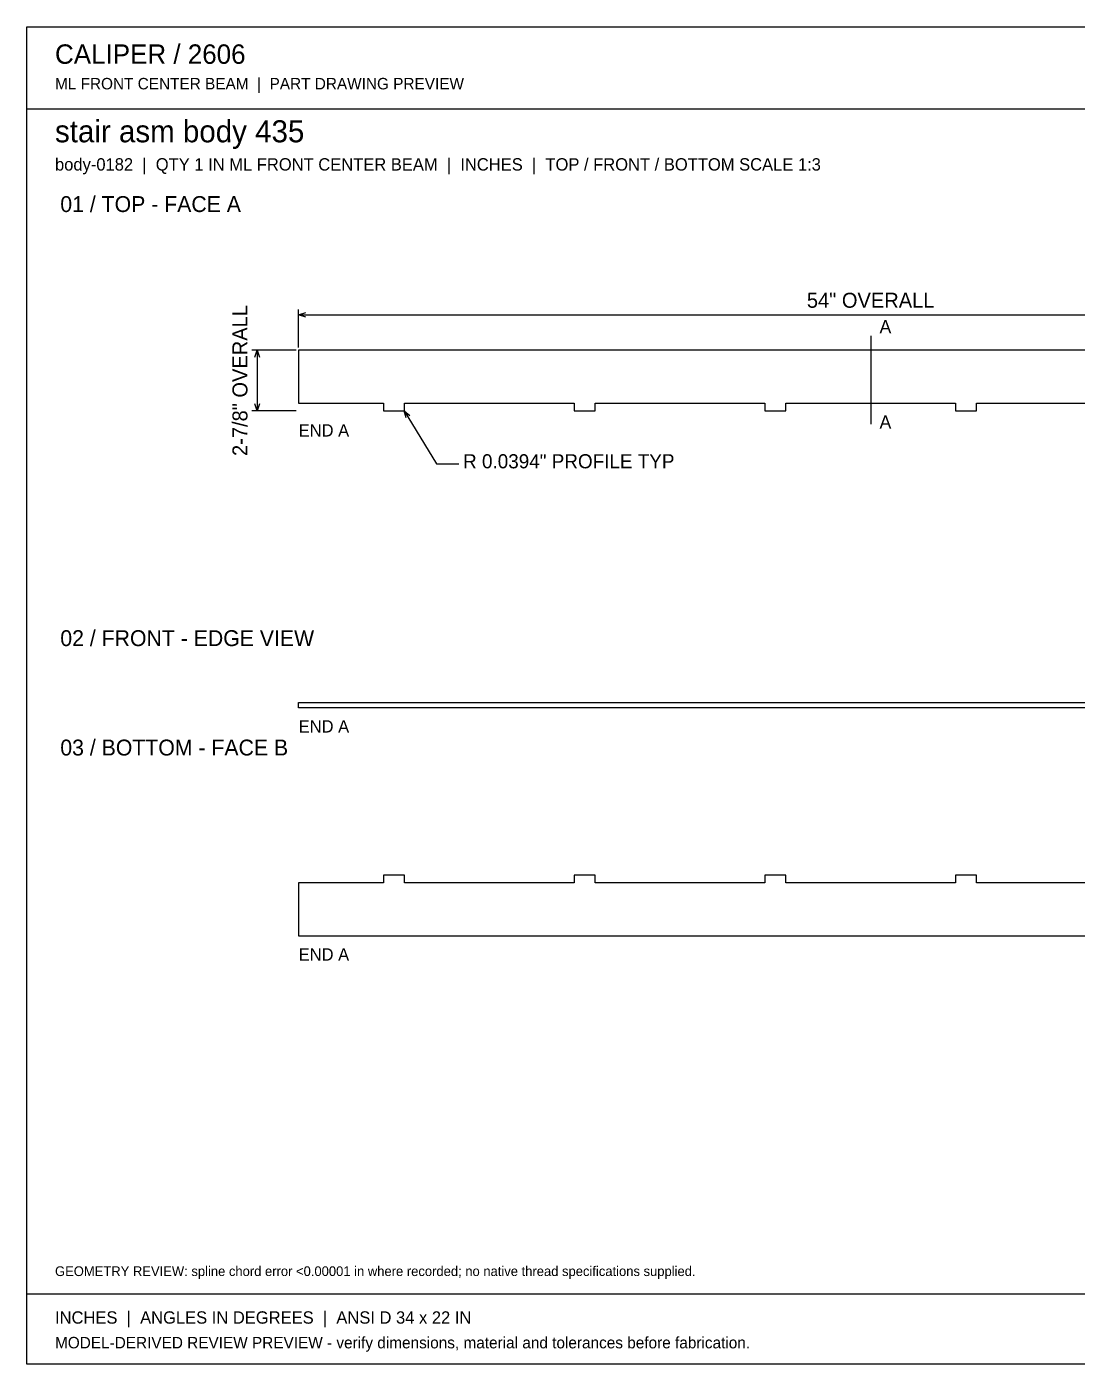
# Model space of a CAD drawing. Header units: inches. Extents: x 1.4 to 100.6, y 1.4 to 64.6.
# Drawn here: x 1.4 to 51, y 1.4 to 64.6 of the extents above; entities that cross this region are included whole.
import ezdxf
from ezdxf.enums import TextEntityAlignment as Align

# ---------------------------------------------------------------- set-up
doc = ezdxf.new("R2010")
doc.units = ezdxf.units.IN
doc.header["$MEASUREMENT"] = 0

msp = doc.modelspace()

# ---------------------------------------------------------------- linework, layer by layer
at = {"layer": 'ANNOTATION'}
for p, q in [((14.25, 49.438), (14.25, 51.229)), ((14.25, 50.979), (14.583, 51.083)), ((14.25, 50.979), (68.25, 50.979)), ((14.583, 50.875), (14.25, 50.979)), ((41.25, 49.979), (41.25, 45.812)), ((14.125, 49.312), (12.042, 49.312)), ((12.188, 48.979), (12.292, 49.312)), ((12.292, 49.312), (12.292, 46.438)), ((12.292, 49.312), (12.396, 48.979)), ((12.292, 46.438), (12.188, 46.771)), ((12.396, 46.771), (12.292, 46.438)), ((14.125, 46.438), (12.042, 46.438)), ((19.238, 46.449), (20.762, 43.938)), ((19.322, 46.11), (19.238, 46.449)), ((19.238, 46.449), (19.5, 46.218)), ((20.762, 43.938), (21.803, 43.938))]:
    msp.add_line(p, q, dxfattribs=at)
at = {"layer": 'OUTLINE'}
for p, q in [((1.417, 64.583), (100.583, 64.583)), ((1.417, 1.417), (1.417, 64.583)), ((1.417, 60.708), (100.583, 60.708)), ((14.25, 49.312), (14.25, 46.812)), ((68.25, 49.312), (14.25, 49.312)), ((14.25, 46.812), (18.25, 46.812)), ((18.25, 46.812), (18.25, 46.477)), ((19.25, 46.477), (19.25, 46.812)), ((19.25, 46.812), (27.25, 46.812)), ((27.25, 46.812), (27.25, 46.477)), ((28.25, 46.477), (28.25, 46.812)), ((28.25, 46.812), (36.25, 46.812)), ((36.25, 46.812), (36.25, 46.477)), ((37.25, 46.477), (37.25, 46.812)), ((37.25, 46.812), (45.25, 46.812)), ((45.25, 46.812), (45.25, 46.477)), ((46.25, 46.477), (46.25, 46.812)), ((46.25, 46.812), (54.25, 46.812)), ((18.25, 46.477), (18.25, 46.476)), ((18.25, 46.476), (18.25, 46.475)), ((18.25, 46.475), (18.25, 46.474)), ((18.25, 46.474), (18.25, 46.473)), ((18.25, 46.473), (18.25, 46.472)), ((18.25, 46.472), (18.25, 46.471)), ((18.25, 46.471), (18.251, 46.47)), ((18.251, 46.47), (18.251, 46.469)), ((18.251, 46.469), (18.251, 46.468)), ((18.251, 46.468), (18.251, 46.467)), ((18.251, 46.467), (18.251, 46.466)), ((18.251, 46.466), (18.252, 46.465)), ((18.252, 46.465), (18.252, 46.465)), ((18.252, 46.465), (18.252, 46.464)), ((18.252, 46.464), (18.253, 46.463)), ((18.253, 46.463), (18.253, 46.462)), ((18.253, 46.462), (18.253, 46.461)), ((18.253, 46.461), (18.254, 46.46)), ((18.254, 46.46), (18.254, 46.459)), ((18.254, 46.459), (18.255, 46.458)), ((18.255, 46.458), (18.255, 46.457)), ((18.255, 46.457), (18.256, 46.457)), ((18.256, 46.457), (18.256, 46.456)), ((18.256, 46.456), (18.257, 46.455)), ((18.257, 46.455), (18.257, 46.454)), ((18.257, 46.454), (18.258, 46.453)), ((18.258, 46.453), (18.258, 46.453)), ((18.258, 46.453), (18.259, 46.452)), ((18.259, 46.452), (18.26, 46.451)), ((18.26, 46.451), (18.26, 46.45)), ((18.26, 46.45), (18.261, 46.45)), ((18.261, 46.45), (18.262, 46.449)), ((18.262, 46.449), (18.262, 46.448)), ((18.262, 46.448), (18.263, 46.448)), ((18.263, 46.448), (18.264, 46.447)), ((18.264, 46.447), (18.264, 46.446)), ((18.264, 46.446), (18.265, 46.446)), ((18.265, 46.446), (18.266, 46.445)), ((18.266, 46.445), (18.267, 46.445)), ((18.267, 46.445), (18.267, 46.444)), ((18.267, 46.444), (18.268, 46.444)), ((18.268, 46.444), (18.269, 46.443)), ((18.269, 46.443), (18.27, 46.443)), ((18.27, 46.443), (18.271, 46.442)), ((18.271, 46.442), (18.272, 46.442)), ((18.272, 46.442), (18.273, 46.441)), ((18.273, 46.441), (18.273, 46.441)), ((18.273, 46.441), (18.274, 46.44)), ((18.274, 46.44), (18.275, 46.44)), ((18.275, 46.44), (18.276, 46.44)), ((18.276, 46.44), (18.277, 46.439)), ((18.277, 46.439), (18.278, 46.439)), ((18.278, 46.439), (18.279, 46.439)), ((18.279, 46.439), (18.28, 46.439)), ((18.28, 46.439), (18.281, 46.438)), ((18.281, 46.438), (18.282, 46.438)), ((18.282, 46.438), (18.283, 46.438)), ((18.283, 46.438), (18.284, 46.438)), ((18.284, 46.438), (18.285, 46.438)), ((18.285, 46.438), (18.286, 46.438)), ((18.286, 46.438), (18.286, 46.438)), ((18.286, 46.438), (18.287, 46.438)), ((18.287, 46.438), (18.288, 46.438)), ((18.288, 46.438), (18.289, 46.438)), ((18.289, 46.438), (19.211, 46.438)), ((19.211, 46.438), (19.212, 46.438)), ((19.212, 46.438), (19.213, 46.438)), ((19.213, 46.438), (19.214, 46.438)), ((19.214, 46.438), (19.214, 46.438)), ((19.214, 46.438), (19.215, 46.438)), ((19.215, 46.438), (19.216, 46.438)), ((19.216, 46.438), (19.217, 46.438)), ((19.217, 46.438), (19.218, 46.438)), ((19.218, 46.438), (19.219, 46.438)), ((19.219, 46.438), (19.22, 46.439)), ((19.22, 46.439), (19.221, 46.439)), ((19.221, 46.439), (19.222, 46.439)), ((19.222, 46.439), (19.223, 46.439)), ((19.223, 46.439), (19.224, 46.44)), ((19.224, 46.44), (19.225, 46.44)), ((19.225, 46.44), (19.226, 46.44)), ((19.226, 46.44), (19.227, 46.441)), ((19.227, 46.441), (19.228, 46.442)), ((19.227, 46.441), (19.227, 46.441)), ((19.228, 46.442), (19.229, 46.442)), ((19.229, 46.442), (19.23, 46.443)), ((19.23, 46.443), (19.231, 46.443)), ((19.231, 46.443), (19.232, 46.444)), ((19.232, 46.444), (19.233, 46.444)), ((19.233, 46.444), (19.233, 46.445)), ((19.233, 46.445), (19.234, 46.445)), ((19.234, 46.445), (19.235, 46.446)), ((19.235, 46.446), (19.236, 46.446)), ((19.236, 46.447), (19.237, 46.448)), ((19.236, 46.446), (19.236, 46.447)), ((19.237, 46.448), (19.238, 46.448)), ((19.238, 46.449), (19.239, 46.45)), ((19.238, 46.448), (19.238, 46.449)), ((19.239, 46.45), (19.24, 46.45)), ((19.24, 46.451), (19.241, 46.452)), ((19.24, 46.45), (19.24, 46.451)), ((19.241, 46.452), (19.242, 46.453)), ((19.242, 46.453), (19.243, 46.454)), ((19.242, 46.453), (19.242, 46.453)), ((19.243, 46.455), (19.244, 46.456)), ((19.243, 46.454), (19.243, 46.455)), ((19.244, 46.456), (19.244, 46.457)), ((19.244, 46.457), (19.245, 46.457)), ((19.245, 46.458), (19.246, 46.459)), ((19.245, 46.457), (19.245, 46.458)), ((19.246, 46.46), (19.247, 46.461)), ((19.246, 46.459), (19.246, 46.46)), ((19.247, 46.463), (19.248, 46.464)), ((19.247, 46.462), (19.247, 46.463)), ((19.247, 46.461), (19.247, 46.462)), ((19.248, 46.465), (19.249, 46.466)), ((19.248, 46.464), (19.248, 46.465)), ((19.248, 46.465), (19.248, 46.465)), ((19.249, 46.47), (19.25, 46.471)), ((19.249, 46.469), (19.249, 46.47)), ((19.249, 46.468), (19.249, 46.469)), ((19.249, 46.467), (19.249, 46.468)), ((19.249, 46.466), (19.249, 46.467)), ((19.25, 46.476), (19.25, 46.477)), ((19.25, 46.475), (19.25, 46.476)), ((19.25, 46.474), (19.25, 46.475)), ((19.25, 46.473), (19.25, 46.474)), ((19.25, 46.472), (19.25, 46.473)), ((19.25, 46.471), (19.25, 46.472)), ((27.25, 46.477), (27.25, 46.476)), ((27.25, 46.476), (27.25, 46.475)), ((27.25, 46.475), (27.25, 46.474)), ((27.25, 46.474), (27.25, 46.473)), ((27.25, 46.473), (27.25, 46.472)), ((27.25, 46.472), (27.25, 46.471)), ((27.25, 46.471), (27.251, 46.47)), ((27.251, 46.47), (27.251, 46.469)), ((27.251, 46.469), (27.251, 46.468)), ((27.251, 46.468), (27.251, 46.467)), ((27.251, 46.467), (27.251, 46.466)), ((27.251, 46.466), (27.252, 46.465)), ((27.252, 46.465), (27.252, 46.465)), ((27.252, 46.465), (27.252, 46.464)), ((27.252, 46.464), (27.253, 46.463)), ((27.253, 46.463), (27.253, 46.462)), ((27.253, 46.462), (27.253, 46.461)), ((27.253, 46.461), (27.254, 46.46)), ((27.254, 46.46), (27.254, 46.459)), ((27.254, 46.459), (27.255, 46.458)), ((27.255, 46.458), (27.255, 46.457)), ((27.255, 46.457), (27.256, 46.457)), ((27.256, 46.457), (27.256, 46.456)), ((27.256, 46.456), (27.257, 46.455)), ((27.257, 46.455), (27.257, 46.454)), ((27.257, 46.454), (27.258, 46.453)), ((27.258, 46.453), (27.258, 46.453)), ((27.258, 46.453), (27.259, 46.452)), ((27.259, 46.452), (27.26, 46.451)), ((27.26, 46.451), (27.26, 46.45)), ((27.26, 46.45), (27.261, 46.45)), ((27.261, 46.45), (27.262, 46.449)), ((27.262, 46.449), (27.262, 46.448)), ((27.262, 46.448), (27.263, 46.448)), ((27.263, 46.448), (27.264, 46.447)), ((27.264, 46.447), (27.264, 46.446)), ((27.264, 46.446), (27.265, 46.446)), ((27.265, 46.446), (27.266, 46.445)), ((27.266, 46.445), (27.267, 46.445)), ((27.267, 46.445), (27.267, 46.444)), ((27.267, 46.444), (27.268, 46.444)), ((27.268, 46.444), (27.269, 46.443)), ((27.269, 46.443), (27.27, 46.443)), ((27.27, 46.443), (27.271, 46.442)), ((27.271, 46.442), (27.272, 46.442)), ((27.272, 46.442), (27.273, 46.441)), ((27.273, 46.441), (27.273, 46.441)), ((27.273, 46.441), (27.274, 46.44)), ((27.274, 46.44), (27.275, 46.44)), ((27.275, 46.44), (27.276, 46.44)), ((27.276, 46.44), (27.277, 46.439)), ((27.277, 46.439), (27.278, 46.439)), ((27.278, 46.439), (27.279, 46.439)), ((27.279, 46.439), (27.28, 46.439)), ((27.28, 46.439), (27.281, 46.438)), ((27.281, 46.438), (27.282, 46.438)), ((27.282, 46.438), (27.283, 46.438)), ((27.283, 46.438), (27.284, 46.438)), ((27.284, 46.438), (27.285, 46.438)), ((27.285, 46.438), (27.286, 46.438)), ((27.286, 46.438), (27.286, 46.438)), ((27.286, 46.438), (27.287, 46.438)), ((27.287, 46.438), (27.288, 46.438)), ((27.288, 46.438), (27.289, 46.438)), ((27.289, 46.438), (28.211, 46.438)), ((28.211, 46.438), (28.212, 46.438)), ((28.212, 46.438), (28.213, 46.438)), ((28.213, 46.438), (28.214, 46.438)), ((28.214, 46.438), (28.214, 46.438)), ((28.214, 46.438), (28.215, 46.438)), ((28.215, 46.438), (28.216, 46.438)), ((28.216, 46.438), (28.217, 46.438)), ((28.217, 46.438), (28.218, 46.438)), ((28.218, 46.438), (28.219, 46.438)), ((28.219, 46.438), (28.22, 46.439)), ((28.22, 46.439), (28.221, 46.439)), ((28.221, 46.439), (28.222, 46.439)), ((28.222, 46.439), (28.223, 46.439)), ((28.223, 46.439), (28.224, 46.44)), ((28.224, 46.44), (28.225, 46.44)), ((28.225, 46.44), (28.226, 46.44)), ((28.226, 46.44), (28.227, 46.441)), ((28.227, 46.441), (28.228, 46.442)), ((28.227, 46.441), (28.227, 46.441)), ((28.228, 46.442), (28.229, 46.442)), ((28.229, 46.442), (28.23, 46.443)), ((28.23, 46.443), (28.231, 46.443)), ((28.231, 46.443), (28.232, 46.444)), ((28.232, 46.444), (28.233, 46.444)), ((28.233, 46.444), (28.233, 46.445)), ((28.233, 46.445), (28.234, 46.445)), ((28.234, 46.445), (28.235, 46.446)), ((28.235, 46.446), (28.236, 46.446)), ((28.236, 46.447), (28.237, 46.448)), ((28.236, 46.446), (28.236, 46.447)), ((28.237, 46.448), (28.238, 46.448)), ((28.238, 46.449), (28.239, 46.45)), ((28.238, 46.448), (28.238, 46.449)), ((28.239, 46.45), (28.24, 46.45)), ((28.24, 46.451), (28.241, 46.452)), ((28.24, 46.45), (28.24, 46.451)), ((28.241, 46.452), (28.242, 46.453)), ((28.242, 46.453), (28.243, 46.454)), ((28.242, 46.453), (28.242, 46.453)), ((28.243, 46.455), (28.244, 46.456)), ((28.243, 46.454), (28.243, 46.455)), ((28.244, 46.456), (28.244, 46.457)), ((28.244, 46.457), (28.245, 46.457)), ((28.245, 46.458), (28.246, 46.459)), ((28.245, 46.457), (28.245, 46.458)), ((28.246, 46.46), (28.247, 46.461)), ((28.246, 46.459), (28.246, 46.46)), ((28.247, 46.463), (28.248, 46.464)), ((28.247, 46.462), (28.247, 46.463)), ((28.247, 46.461), (28.247, 46.462)), ((28.248, 46.465), (28.249, 46.466)), ((28.248, 46.464), (28.248, 46.465)), ((28.248, 46.465), (28.248, 46.465)), ((28.249, 46.47), (28.25, 46.471)), ((28.249, 46.469), (28.249, 46.47)), ((28.249, 46.468), (28.249, 46.469)), ((28.249, 46.467), (28.249, 46.468)), ((28.249, 46.466), (28.249, 46.467)), ((28.25, 46.476), (28.25, 46.477)), ((28.25, 46.475), (28.25, 46.476)), ((28.25, 46.474), (28.25, 46.475)), ((28.25, 46.473), (28.25, 46.474)), ((28.25, 46.472), (28.25, 46.473)), ((28.25, 46.471), (28.25, 46.472)), ((36.25, 46.477), (36.25, 46.476)), ((36.25, 46.476), (36.25, 46.475)), ((36.25, 46.475), (36.25, 46.474)), ((36.25, 46.474), (36.25, 46.473)), ((36.25, 46.473), (36.25, 46.472)), ((36.25, 46.472), (36.25, 46.471)), ((36.25, 46.471), (36.251, 46.47)), ((36.251, 46.47), (36.251, 46.469)), ((36.251, 46.469), (36.251, 46.468)), ((36.251, 46.468), (36.251, 46.467)), ((36.251, 46.467), (36.251, 46.466)), ((36.251, 46.466), (36.252, 46.465)), ((36.252, 46.465), (36.252, 46.465)), ((36.252, 46.465), (36.252, 46.464)), ((36.252, 46.464), (36.253, 46.463)), ((36.253, 46.463), (36.253, 46.462)), ((36.253, 46.462), (36.253, 46.461)), ((36.253, 46.461), (36.254, 46.46)), ((36.254, 46.46), (36.254, 46.459)), ((36.254, 46.459), (36.255, 46.458)), ((36.255, 46.458), (36.255, 46.457)), ((36.255, 46.457), (36.256, 46.457)), ((36.256, 46.457), (36.256, 46.456)), ((36.256, 46.456), (36.257, 46.455)), ((36.257, 46.455), (36.257, 46.454)), ((36.257, 46.454), (36.258, 46.453)), ((36.258, 46.453), (36.258, 46.453)), ((36.258, 46.453), (36.259, 46.452)), ((36.259, 46.452), (36.26, 46.451)), ((36.26, 46.451), (36.26, 46.45)), ((36.26, 46.45), (36.261, 46.45)), ((36.261, 46.45), (36.262, 46.449)), ((36.262, 46.449), (36.262, 46.448)), ((36.262, 46.448), (36.263, 46.448)), ((36.263, 46.448), (36.264, 46.447)), ((36.264, 46.447), (36.264, 46.446)), ((36.264, 46.446), (36.265, 46.446)), ((36.265, 46.446), (36.266, 46.445)), ((36.266, 46.445), (36.267, 46.445)), ((36.267, 46.445), (36.267, 46.444)), ((36.267, 46.444), (36.268, 46.444)), ((36.268, 46.444), (36.269, 46.443)), ((36.269, 46.443), (36.27, 46.443)), ((36.27, 46.443), (36.271, 46.442)), ((36.271, 46.442), (36.272, 46.442)), ((36.272, 46.442), (36.273, 46.441)), ((36.273, 46.441), (36.273, 46.441)), ((36.273, 46.441), (36.274, 46.44)), ((36.274, 46.44), (36.275, 46.44)), ((36.275, 46.44), (36.276, 46.44)), ((36.276, 46.44), (36.277, 46.439)), ((36.277, 46.439), (36.278, 46.439)), ((36.278, 46.439), (36.279, 46.439)), ((36.279, 46.439), (36.28, 46.439)), ((36.28, 46.439), (36.281, 46.438)), ((36.281, 46.438), (36.282, 46.438)), ((36.282, 46.438), (36.283, 46.438)), ((36.283, 46.438), (36.284, 46.438)), ((36.284, 46.438), (36.285, 46.438)), ((36.285, 46.438), (36.286, 46.438)), ((36.286, 46.438), (36.286, 46.438)), ((36.286, 46.438), (36.287, 46.438)), ((36.287, 46.438), (36.288, 46.438)), ((36.288, 46.438), (36.289, 46.438)), ((36.289, 46.438), (37.211, 46.438)), ((37.211, 46.438), (37.212, 46.438)), ((37.212, 46.438), (37.213, 46.438)), ((37.213, 46.438), (37.214, 46.438)), ((37.214, 46.438), (37.214, 46.438)), ((37.214, 46.438), (37.215, 46.438)), ((37.215, 46.438), (37.216, 46.438)), ((37.216, 46.438), (37.217, 46.438)), ((37.217, 46.438), (37.218, 46.438)), ((37.218, 46.438), (37.219, 46.438)), ((37.219, 46.438), (37.22, 46.439)), ((37.22, 46.439), (37.221, 46.439)), ((37.221, 46.439), (37.222, 46.439)), ((37.222, 46.439), (37.223, 46.439)), ((37.223, 46.439), (37.224, 46.44)), ((37.224, 46.44), (37.225, 46.44)), ((37.225, 46.44), (37.226, 46.44)), ((37.226, 46.44), (37.227, 46.441)), ((37.227, 46.441), (37.228, 46.442)), ((37.227, 46.441), (37.227, 46.441)), ((37.228, 46.442), (37.229, 46.442)), ((37.229, 46.442), (37.23, 46.443)), ((37.23, 46.443), (37.231, 46.443)), ((37.231, 46.443), (37.232, 46.444)), ((37.232, 46.444), (37.233, 46.444)), ((37.233, 46.444), (37.233, 46.445)), ((37.233, 46.445), (37.234, 46.445)), ((37.234, 46.445), (37.235, 46.446)), ((37.235, 46.446), (37.236, 46.446)), ((37.236, 46.447), (37.237, 46.448)), ((37.236, 46.446), (37.236, 46.447)), ((37.237, 46.448), (37.238, 46.448)), ((37.238, 46.449), (37.239, 46.45)), ((37.238, 46.448), (37.238, 46.449)), ((37.239, 46.45), (37.24, 46.45)), ((37.24, 46.451), (37.241, 46.452)), ((37.24, 46.45), (37.24, 46.451)), ((37.241, 46.452), (37.242, 46.453)), ((37.242, 46.453), (37.243, 46.454)), ((37.242, 46.453), (37.242, 46.453)), ((37.243, 46.455), (37.244, 46.456)), ((37.243, 46.454), (37.243, 46.455)), ((37.244, 46.456), (37.244, 46.457)), ((37.244, 46.457), (37.245, 46.457)), ((37.245, 46.458), (37.246, 46.459)), ((37.245, 46.457), (37.245, 46.458)), ((37.246, 46.46), (37.247, 46.461)), ((37.246, 46.459), (37.246, 46.46)), ((37.247, 46.463), (37.248, 46.464)), ((37.247, 46.462), (37.247, 46.463)), ((37.247, 46.461), (37.247, 46.462)), ((37.248, 46.465), (37.249, 46.466)), ((37.248, 46.464), (37.248, 46.465)), ((37.248, 46.465), (37.248, 46.465)), ((37.249, 46.47), (37.25, 46.471)), ((37.249, 46.469), (37.249, 46.47)), ((37.249, 46.468), (37.249, 46.469)), ((37.249, 46.467), (37.249, 46.468)), ((37.249, 46.466), (37.249, 46.467)), ((37.25, 46.476), (37.25, 46.477)), ((37.25, 46.475), (37.25, 46.476)), ((37.25, 46.474), (37.25, 46.475)), ((37.25, 46.473), (37.25, 46.474)), ((37.25, 46.472), (37.25, 46.473)), ((37.25, 46.471), (37.25, 46.472)), ((45.25, 46.477), (45.25, 46.476)), ((45.25, 46.476), (45.25, 46.475)), ((45.25, 46.475), (45.25, 46.474)), ((45.25, 46.474), (45.25, 46.473)), ((45.25, 46.473), (45.25, 46.472)), ((45.25, 46.472), (45.25, 46.471)), ((45.25, 46.471), (45.251, 46.47)), ((45.251, 46.47), (45.251, 46.469)), ((45.251, 46.469), (45.251, 46.468)), ((45.251, 46.468), (45.251, 46.467)), ((45.251, 46.467), (45.251, 46.466)), ((45.251, 46.466), (45.252, 46.465)), ((45.252, 46.465), (45.252, 46.465)), ((45.252, 46.465), (45.252, 46.464)), ((45.252, 46.464), (45.253, 46.463)), ((45.253, 46.463), (45.253, 46.462)), ((45.253, 46.462), (45.253, 46.461)), ((45.253, 46.461), (45.254, 46.46)), ((45.254, 46.46), (45.254, 46.459)), ((45.254, 46.459), (45.255, 46.458)), ((45.255, 46.458), (45.255, 46.457)), ((45.255, 46.457), (45.256, 46.457)), ((45.256, 46.457), (45.256, 46.456)), ((45.256, 46.456), (45.257, 46.455)), ((45.257, 46.455), (45.257, 46.454)), ((45.257, 46.454), (45.258, 46.453)), ((45.258, 46.453), (45.258, 46.453)), ((45.258, 46.453), (45.259, 46.452)), ((45.259, 46.452), (45.26, 46.451)), ((45.26, 46.451), (45.26, 46.45)), ((45.26, 46.45), (45.261, 46.45)), ((45.261, 46.45), (45.262, 46.449)), ((45.262, 46.449), (45.262, 46.448)), ((45.262, 46.448), (45.263, 46.448)), ((45.263, 46.448), (45.264, 46.447)), ((45.264, 46.447), (45.264, 46.446)), ((45.264, 46.446), (45.265, 46.446)), ((45.265, 46.446), (45.266, 46.445)), ((45.266, 46.445), (45.267, 46.445)), ((45.267, 46.445), (45.267, 46.444)), ((45.267, 46.444), (45.268, 46.444)), ((45.268, 46.444), (45.269, 46.443)), ((45.269, 46.443), (45.27, 46.443)), ((45.27, 46.443), (45.271, 46.442)), ((45.271, 46.442), (45.272, 46.442)), ((45.272, 46.442), (45.273, 46.441)), ((45.273, 46.441), (45.273, 46.441)), ((45.273, 46.441), (45.274, 46.44)), ((45.274, 46.44), (45.275, 46.44)), ((45.275, 46.44), (45.276, 46.44)), ((45.276, 46.44), (45.277, 46.439)), ((45.277, 46.439), (45.278, 46.439)), ((45.278, 46.439), (45.279, 46.439)), ((45.279, 46.439), (45.28, 46.439)), ((45.28, 46.439), (45.281, 46.438)), ((45.281, 46.438), (45.282, 46.438)), ((45.282, 46.438), (45.283, 46.438)), ((45.283, 46.438), (45.284, 46.438)), ((45.284, 46.438), (45.285, 46.438)), ((45.285, 46.438), (45.286, 46.438)), ((45.286, 46.438), (45.286, 46.438)), ((45.286, 46.438), (45.287, 46.438)), ((45.287, 46.438), (45.288, 46.438)), ((45.288, 46.438), (45.289, 46.438)), ((45.289, 46.438), (46.211, 46.438)), ((46.211, 46.438), (46.212, 46.438)), ((46.212, 46.438), (46.213, 46.438)), ((46.213, 46.438), (46.214, 46.438)), ((46.214, 46.438), (46.214, 46.438)), ((46.214, 46.438), (46.215, 46.438)), ((46.215, 46.438), (46.216, 46.438)), ((46.216, 46.438), (46.217, 46.438)), ((46.217, 46.438), (46.218, 46.438)), ((46.218, 46.438), (46.219, 46.438)), ((46.219, 46.438), (46.22, 46.439)), ((46.22, 46.439), (46.221, 46.439)), ((46.221, 46.439), (46.222, 46.439)), ((46.222, 46.439), (46.223, 46.439)), ((46.223, 46.439), (46.224, 46.44)), ((46.224, 46.44), (46.225, 46.44)), ((46.225, 46.44), (46.226, 46.44)), ((46.226, 46.44), (46.227, 46.441)), ((46.227, 46.441), (46.228, 46.442)), ((46.227, 46.441), (46.227, 46.441)), ((46.228, 46.442), (46.229, 46.442)), ((46.229, 46.442), (46.23, 46.443)), ((46.23, 46.443), (46.231, 46.443)), ((46.231, 46.443), (46.232, 46.444)), ((46.232, 46.444), (46.233, 46.444)), ((46.233, 46.444), (46.233, 46.445)), ((46.233, 46.445), (46.234, 46.445)), ((46.234, 46.445), (46.235, 46.446)), ((46.235, 46.446), (46.236, 46.446)), ((46.236, 46.447), (46.237, 46.448)), ((46.236, 46.446), (46.236, 46.447)), ((46.237, 46.448), (46.238, 46.448)), ((46.238, 46.449), (46.239, 46.45)), ((46.238, 46.448), (46.238, 46.449)), ((46.239, 46.45), (46.24, 46.45)), ((46.24, 46.451), (46.241, 46.452)), ((46.24, 46.45), (46.24, 46.451)), ((46.241, 46.452), (46.242, 46.453)), ((46.242, 46.453), (46.243, 46.454)), ((46.242, 46.453), (46.242, 46.453)), ((46.243, 46.455), (46.244, 46.456)), ((46.243, 46.454), (46.243, 46.455)), ((46.244, 46.456), (46.244, 46.457)), ((46.244, 46.457), (46.245, 46.457)), ((46.245, 46.458), (46.246, 46.459)), ((46.245, 46.457), (46.245, 46.458)), ((46.246, 46.46), (46.247, 46.461)), ((46.246, 46.459), (46.246, 46.46)), ((46.247, 46.463), (46.248, 46.464)), ((46.247, 46.462), (46.247, 46.463)), ((46.247, 46.461), (46.247, 46.462)), ((46.248, 46.465), (46.249, 46.466)), ((46.248, 46.464), (46.248, 46.465)), ((46.248, 46.465), (46.248, 46.465)), ((46.249, 46.47), (46.25, 46.471)), ((46.249, 46.469), (46.249, 46.47)), ((46.249, 46.468), (46.249, 46.469)), ((46.249, 46.467), (46.249, 46.468)), ((46.249, 46.466), (46.249, 46.467)), ((46.25, 46.476), (46.25, 46.477)), ((46.25, 46.475), (46.25, 46.476)), ((46.25, 46.474), (46.25, 46.475)), ((46.25, 46.473), (46.25, 46.474)), ((46.25, 46.472), (46.25, 46.473)), ((46.25, 46.471), (46.25, 46.472)), ((14.25, 32.667), (68.25, 32.667)), ((14.25, 32.417), (14.25, 32.667)), ((68.25, 32.417), (14.25, 32.417)), ((14.25, 24.146), (14.25, 21.646)), ((18.25, 24.146), (14.25, 24.146)), ((18.251, 24.488), (18.25, 24.487)), ((18.25, 24.487), (18.25, 24.486)), ((18.25, 24.486), (18.25, 24.485)), ((18.25, 24.485), (18.25, 24.484)), ((18.25, 24.484), (18.25, 24.483)), ((18.25, 24.483), (18.25, 24.482)), ((18.25, 24.482), (18.25, 24.481)), ((18.25, 24.481), (18.25, 24.146)), ((18.252, 24.493), (18.251, 24.492)), ((18.251, 24.492), (18.251, 24.491)), ((18.251, 24.491), (18.251, 24.49)), ((18.251, 24.49), (18.251, 24.489)), ((18.251, 24.489), (18.251, 24.488)), ((18.253, 24.496), (18.252, 24.495)), ((18.252, 24.495), (18.252, 24.494)), ((18.252, 24.494), (18.252, 24.493)), ((18.254, 24.498), (18.253, 24.497)), ((18.253, 24.497), (18.253, 24.497)), ((18.253, 24.497), (18.253, 24.496)), ((18.255, 24.5), (18.254, 24.499)), ((18.254, 24.499), (18.254, 24.498)), ((18.256, 24.502), (18.255, 24.501)), ((18.255, 24.501), (18.255, 24.5)), ((18.257, 24.503), (18.256, 24.503)), ((18.256, 24.503), (18.256, 24.502)), ((18.258, 24.505), (18.257, 24.504)), ((18.257, 24.504), (18.257, 24.503)), ((18.259, 24.506), (18.258, 24.506)), ((18.258, 24.506), (18.258, 24.505)), ((18.26, 24.507), (18.259, 24.506)), ((18.261, 24.509), (18.26, 24.508)), ((18.26, 24.508), (18.26, 24.507)), ((18.262, 24.509), (18.261, 24.509)), ((18.263, 24.511), (18.262, 24.51)), ((18.262, 24.51), (18.262, 24.509)), ((18.264, 24.511), (18.263, 24.511)), ((18.265, 24.513), (18.264, 24.512)), ((18.264, 24.512), (18.264, 24.511)), ((18.266, 24.513), (18.265, 24.513)), ((18.267, 24.514), (18.266, 24.513)), ((18.268, 24.515), (18.267, 24.514)), ((18.267, 24.514), (18.267, 24.514)), ((18.269, 24.515), (18.268, 24.515)), ((18.27, 24.516), (18.269, 24.515)), ((18.271, 24.516), (18.27, 24.516)), ((18.272, 24.517), (18.271, 24.516)), ((18.273, 24.517), (18.272, 24.517)), ((18.274, 24.518), (18.273, 24.517)), ((18.273, 24.517), (18.273, 24.517)), ((18.275, 24.518), (18.274, 24.518)), ((18.276, 24.519), (18.275, 24.518)), ((18.277, 24.519), (18.276, 24.519)), ((18.278, 24.519), (18.277, 24.519)), ((18.279, 24.519), (18.278, 24.519)), ((18.28, 24.52), (18.279, 24.519)), ((18.281, 24.52), (18.28, 24.52)), ((18.282, 24.52), (18.281, 24.52)), ((18.283, 24.52), (18.282, 24.52)), ((18.284, 24.52), (18.283, 24.52)), ((18.285, 24.521), (18.284, 24.52)), ((18.286, 24.521), (18.285, 24.521)), ((18.287, 24.521), (18.286, 24.521)), ((18.286, 24.521), (18.286, 24.521)), ((18.288, 24.521), (18.287, 24.521)), ((18.289, 24.521), (18.288, 24.521)), ((19.211, 24.521), (18.289, 24.521)), ((19.212, 24.521), (19.211, 24.521)), ((19.213, 24.521), (19.212, 24.521)), ((19.214, 24.521), (19.213, 24.521)), ((19.215, 24.521), (19.214, 24.521)), ((19.214, 24.521), (19.214, 24.521)), ((19.216, 24.52), (19.215, 24.521)), ((19.217, 24.52), (19.216, 24.52)), ((19.218, 24.52), (19.217, 24.52)), ((19.219, 24.52), (19.218, 24.52)), ((19.22, 24.52), (19.219, 24.52)), ((19.221, 24.519), (19.22, 24.52)), ((19.222, 24.519), (19.221, 24.519)), ((19.223, 24.519), (19.222, 24.519)), ((19.224, 24.519), (19.223, 24.519)), ((19.225, 24.518), (19.224, 24.519)), ((19.226, 24.518), (19.225, 24.518)), ((19.227, 24.517), (19.226, 24.518)), ((19.228, 24.517), (19.227, 24.517)), ((19.227, 24.517), (19.227, 24.517)), ((19.229, 24.516), (19.228, 24.517)), ((19.23, 24.516), (19.229, 24.516)), ((19.231, 24.515), (19.23, 24.516)), ((19.232, 24.515), (19.231, 24.515)), ((19.233, 24.514), (19.232, 24.515)), ((19.234, 24.513), (19.233, 24.514)), ((19.233, 24.514), (19.233, 24.514)), ((19.235, 24.513), (19.234, 24.513)), ((19.236, 24.512), (19.235, 24.513)), ((19.236, 24.511), (19.236, 24.512)), ((19.237, 24.511), (19.236, 24.511)), ((19.238, 24.51), (19.237, 24.511)), ((19.238, 24.509), (19.238, 24.51)), ((19.239, 24.509), (19.238, 24.509)), ((19.24, 24.508), (19.239, 24.509)), ((19.24, 24.507), (19.24, 24.508)), ((19.241, 24.506), (19.24, 24.507)), ((19.242, 24.506), (19.241, 24.506)), ((19.242, 24.505), (19.242, 24.506)), ((19.243, 24.504), (19.242, 24.505)), ((19.243, 24.503), (19.243, 24.504)), ((19.244, 24.503), (19.243, 24.503)), ((19.244, 24.502), (19.244, 24.503)), ((19.245, 24.501), (19.244, 24.502)), ((19.245, 24.5), (19.245, 24.501)), ((19.246, 24.499), (19.245, 24.5)), ((19.246, 24.498), (19.246, 24.499)), ((19.247, 24.497), (19.246, 24.498)), ((19.247, 24.496), (19.247, 24.497)), ((19.247, 24.497), (19.247, 24.497)), ((19.248, 24.495), (19.247, 24.496)), ((19.248, 24.494), (19.248, 24.495)), ((19.248, 24.493), (19.248, 24.494)), ((19.249, 24.492), (19.248, 24.493)), ((19.249, 24.491), (19.249, 24.492)), ((19.249, 24.49), (19.249, 24.491)), ((19.249, 24.489), (19.249, 24.49)), ((19.249, 24.488), (19.249, 24.489)), ((19.25, 24.487), (19.249, 24.488)), ((19.25, 24.486), (19.25, 24.487)), ((19.25, 24.485), (19.25, 24.486)), ((19.25, 24.484), (19.25, 24.485)), ((19.25, 24.483), (19.25, 24.484)), ((19.25, 24.482), (19.25, 24.483)), ((19.25, 24.481), (19.25, 24.482)), ((19.25, 24.146), (19.25, 24.481)), ((27.25, 24.146), (19.25, 24.146)), ((27.251, 24.488), (27.25, 24.487)), ((27.25, 24.487), (27.25, 24.486)), ((27.25, 24.486), (27.25, 24.485)), ((27.25, 24.485), (27.25, 24.484)), ((27.25, 24.484), (27.25, 24.483)), ((27.25, 24.483), (27.25, 24.482)), ((27.25, 24.482), (27.25, 24.481)), ((27.25, 24.481), (27.25, 24.146)), ((27.252, 24.493), (27.251, 24.492)), ((27.251, 24.492), (27.251, 24.491)), ((27.251, 24.491), (27.251, 24.49)), ((27.251, 24.49), (27.251, 24.489)), ((27.251, 24.489), (27.251, 24.488)), ((27.253, 24.496), (27.252, 24.495)), ((27.252, 24.495), (27.252, 24.494)), ((27.252, 24.494), (27.252, 24.493)), ((27.254, 24.498), (27.253, 24.497)), ((27.253, 24.497), (27.253, 24.497)), ((27.253, 24.497), (27.253, 24.496)), ((27.255, 24.5), (27.254, 24.499)), ((27.254, 24.499), (27.254, 24.498)), ((27.256, 24.502), (27.255, 24.501)), ((27.255, 24.501), (27.255, 24.5)), ((27.257, 24.503), (27.256, 24.503)), ((27.256, 24.503), (27.256, 24.502)), ((27.258, 24.505), (27.257, 24.504)), ((27.257, 24.504), (27.257, 24.503)), ((27.259, 24.506), (27.258, 24.506)), ((27.258, 24.506), (27.258, 24.505)), ((27.26, 24.507), (27.259, 24.506)), ((27.261, 24.509), (27.26, 24.508)), ((27.26, 24.508), (27.26, 24.507)), ((27.262, 24.509), (27.261, 24.509)), ((27.263, 24.511), (27.262, 24.51)), ((27.262, 24.51), (27.262, 24.509)), ((27.264, 24.511), (27.263, 24.511)), ((27.265, 24.513), (27.264, 24.512)), ((27.264, 24.512), (27.264, 24.511)), ((27.266, 24.513), (27.265, 24.513)), ((27.267, 24.514), (27.266, 24.513)), ((27.268, 24.515), (27.267, 24.514)), ((27.267, 24.514), (27.267, 24.514)), ((27.269, 24.515), (27.268, 24.515)), ((27.27, 24.516), (27.269, 24.515)), ((27.271, 24.516), (27.27, 24.516)), ((27.272, 24.517), (27.271, 24.516)), ((27.273, 24.517), (27.272, 24.517)), ((27.274, 24.518), (27.273, 24.517)), ((27.273, 24.517), (27.273, 24.517)), ((27.275, 24.518), (27.274, 24.518)), ((27.276, 24.519), (27.275, 24.518)), ((27.277, 24.519), (27.276, 24.519)), ((27.278, 24.519), (27.277, 24.519)), ((27.279, 24.519), (27.278, 24.519)), ((27.28, 24.52), (27.279, 24.519)), ((27.281, 24.52), (27.28, 24.52)), ((27.282, 24.52), (27.281, 24.52)), ((27.283, 24.52), (27.282, 24.52)), ((27.284, 24.52), (27.283, 24.52)), ((27.285, 24.521), (27.284, 24.52)), ((27.286, 24.521), (27.285, 24.521)), ((27.287, 24.521), (27.286, 24.521)), ((27.286, 24.521), (27.286, 24.521)), ((27.288, 24.521), (27.287, 24.521)), ((27.289, 24.521), (27.288, 24.521)), ((28.211, 24.521), (27.289, 24.521)), ((28.212, 24.521), (28.211, 24.521)), ((28.213, 24.521), (28.212, 24.521)), ((28.214, 24.521), (28.213, 24.521)), ((28.215, 24.521), (28.214, 24.521)), ((28.214, 24.521), (28.214, 24.521)), ((28.216, 24.52), (28.215, 24.521)), ((28.217, 24.52), (28.216, 24.52)), ((28.218, 24.52), (28.217, 24.52)), ((28.219, 24.52), (28.218, 24.52)), ((28.22, 24.52), (28.219, 24.52)), ((28.221, 24.519), (28.22, 24.52)), ((28.222, 24.519), (28.221, 24.519)), ((28.223, 24.519), (28.222, 24.519)), ((28.224, 24.519), (28.223, 24.519)), ((28.225, 24.518), (28.224, 24.519)), ((28.226, 24.518), (28.225, 24.518)), ((28.227, 24.517), (28.226, 24.518)), ((28.228, 24.517), (28.227, 24.517)), ((28.227, 24.517), (28.227, 24.517)), ((28.229, 24.516), (28.228, 24.517)), ((28.23, 24.516), (28.229, 24.516)), ((28.231, 24.515), (28.23, 24.516)), ((28.232, 24.515), (28.231, 24.515)), ((28.233, 24.514), (28.232, 24.515)), ((28.234, 24.513), (28.233, 24.514)), ((28.233, 24.514), (28.233, 24.514)), ((28.235, 24.513), (28.234, 24.513)), ((28.236, 24.512), (28.235, 24.513)), ((28.236, 24.511), (28.236, 24.512)), ((28.237, 24.511), (28.236, 24.511)), ((28.238, 24.51), (28.237, 24.511)), ((28.238, 24.509), (28.238, 24.51)), ((28.239, 24.509), (28.238, 24.509)), ((28.24, 24.508), (28.239, 24.509)), ((28.24, 24.507), (28.24, 24.508)), ((28.241, 24.506), (28.24, 24.507)), ((28.242, 24.506), (28.241, 24.506)), ((28.242, 24.505), (28.242, 24.506)), ((28.243, 24.504), (28.242, 24.505)), ((28.243, 24.503), (28.243, 24.504)), ((28.244, 24.503), (28.243, 24.503)), ((28.244, 24.502), (28.244, 24.503)), ((28.245, 24.501), (28.244, 24.502)), ((28.245, 24.5), (28.245, 24.501)), ((28.246, 24.499), (28.245, 24.5)), ((28.246, 24.498), (28.246, 24.499)), ((28.247, 24.497), (28.246, 24.498)), ((28.247, 24.496), (28.247, 24.497)), ((28.247, 24.497), (28.247, 24.497)), ((28.248, 24.495), (28.247, 24.496)), ((28.248, 24.494), (28.248, 24.495)), ((28.248, 24.493), (28.248, 24.494)), ((28.249, 24.492), (28.248, 24.493)), ((28.249, 24.491), (28.249, 24.492)), ((28.249, 24.49), (28.249, 24.491)), ((28.249, 24.489), (28.249, 24.49)), ((28.249, 24.488), (28.249, 24.489)), ((28.25, 24.487), (28.249, 24.488)), ((28.25, 24.486), (28.25, 24.487)), ((28.25, 24.485), (28.25, 24.486)), ((28.25, 24.484), (28.25, 24.485)), ((28.25, 24.483), (28.25, 24.484)), ((28.25, 24.482), (28.25, 24.483)), ((28.25, 24.481), (28.25, 24.482)), ((28.25, 24.146), (28.25, 24.481)), ((36.25, 24.146), (28.25, 24.146)), ((36.251, 24.488), (36.25, 24.487)), ((36.25, 24.487), (36.25, 24.486)), ((36.25, 24.486), (36.25, 24.485)), ((36.25, 24.485), (36.25, 24.484)), ((36.25, 24.484), (36.25, 24.483)), ((36.25, 24.483), (36.25, 24.482)), ((36.25, 24.482), (36.25, 24.481)), ((36.25, 24.481), (36.25, 24.146)), ((36.252, 24.493), (36.251, 24.492)), ((36.251, 24.492), (36.251, 24.491)), ((36.251, 24.491), (36.251, 24.49)), ((36.251, 24.49), (36.251, 24.489)), ((36.251, 24.489), (36.251, 24.488)), ((36.253, 24.496), (36.252, 24.495)), ((36.252, 24.495), (36.252, 24.494)), ((36.252, 24.494), (36.252, 24.493)), ((36.254, 24.498), (36.253, 24.497)), ((36.253, 24.497), (36.253, 24.497)), ((36.253, 24.497), (36.253, 24.496)), ((36.255, 24.5), (36.254, 24.499)), ((36.254, 24.499), (36.254, 24.498)), ((36.256, 24.502), (36.255, 24.501)), ((36.255, 24.501), (36.255, 24.5)), ((36.257, 24.503), (36.256, 24.503)), ((36.256, 24.503), (36.256, 24.502)), ((36.258, 24.505), (36.257, 24.504)), ((36.257, 24.504), (36.257, 24.503)), ((36.259, 24.506), (36.258, 24.506)), ((36.258, 24.506), (36.258, 24.505)), ((36.26, 24.507), (36.259, 24.506)), ((36.261, 24.509), (36.26, 24.508)), ((36.26, 24.508), (36.26, 24.507)), ((36.262, 24.509), (36.261, 24.509)), ((36.263, 24.511), (36.262, 24.51)), ((36.262, 24.51), (36.262, 24.509)), ((36.264, 24.511), (36.263, 24.511)), ((36.265, 24.513), (36.264, 24.512)), ((36.264, 24.512), (36.264, 24.511)), ((36.266, 24.513), (36.265, 24.513)), ((36.267, 24.514), (36.266, 24.513)), ((36.268, 24.515), (36.267, 24.514)), ((36.267, 24.514), (36.267, 24.514)), ((36.269, 24.515), (36.268, 24.515)), ((36.27, 24.516), (36.269, 24.515)), ((36.271, 24.516), (36.27, 24.516)), ((36.272, 24.517), (36.271, 24.516)), ((36.273, 24.517), (36.272, 24.517)), ((36.274, 24.518), (36.273, 24.517)), ((36.273, 24.517), (36.273, 24.517)), ((36.275, 24.518), (36.274, 24.518)), ((36.276, 24.519), (36.275, 24.518)), ((36.277, 24.519), (36.276, 24.519)), ((36.278, 24.519), (36.277, 24.519)), ((36.279, 24.519), (36.278, 24.519)), ((36.28, 24.52), (36.279, 24.519)), ((36.281, 24.52), (36.28, 24.52)), ((36.282, 24.52), (36.281, 24.52)), ((36.283, 24.52), (36.282, 24.52)), ((36.284, 24.52), (36.283, 24.52)), ((36.285, 24.521), (36.284, 24.52)), ((36.286, 24.521), (36.285, 24.521)), ((36.287, 24.521), (36.286, 24.521)), ((36.286, 24.521), (36.286, 24.521)), ((36.288, 24.521), (36.287, 24.521)), ((36.289, 24.521), (36.288, 24.521)), ((37.211, 24.521), (36.289, 24.521)), ((37.212, 24.521), (37.211, 24.521)), ((37.213, 24.521), (37.212, 24.521)), ((37.214, 24.521), (37.213, 24.521)), ((37.215, 24.521), (37.214, 24.521)), ((37.214, 24.521), (37.214, 24.521)), ((37.216, 24.52), (37.215, 24.521)), ((37.217, 24.52), (37.216, 24.52)), ((37.218, 24.52), (37.217, 24.52)), ((37.219, 24.52), (37.218, 24.52)), ((37.22, 24.52), (37.219, 24.52)), ((37.221, 24.519), (37.22, 24.52)), ((37.222, 24.519), (37.221, 24.519)), ((37.223, 24.519), (37.222, 24.519)), ((37.224, 24.519), (37.223, 24.519)), ((37.225, 24.518), (37.224, 24.519)), ((37.226, 24.518), (37.225, 24.518)), ((37.227, 24.517), (37.226, 24.518)), ((37.228, 24.517), (37.227, 24.517)), ((37.227, 24.517), (37.227, 24.517)), ((37.229, 24.516), (37.228, 24.517)), ((37.23, 24.516), (37.229, 24.516)), ((37.231, 24.515), (37.23, 24.516)), ((37.232, 24.515), (37.231, 24.515)), ((37.233, 24.514), (37.232, 24.515)), ((37.234, 24.513), (37.233, 24.514)), ((37.233, 24.514), (37.233, 24.514)), ((37.235, 24.513), (37.234, 24.513)), ((37.236, 24.512), (37.235, 24.513)), ((37.236, 24.511), (37.236, 24.512)), ((37.237, 24.511), (37.236, 24.511)), ((37.238, 24.51), (37.237, 24.511)), ((37.238, 24.509), (37.238, 24.51)), ((37.239, 24.509), (37.238, 24.509)), ((37.24, 24.508), (37.239, 24.509)), ((37.24, 24.507), (37.24, 24.508)), ((37.241, 24.506), (37.24, 24.507)), ((37.242, 24.506), (37.241, 24.506)), ((37.242, 24.505), (37.242, 24.506)), ((37.243, 24.504), (37.242, 24.505)), ((37.243, 24.503), (37.243, 24.504)), ((37.244, 24.503), (37.243, 24.503)), ((37.244, 24.502), (37.244, 24.503)), ((37.245, 24.501), (37.244, 24.502)), ((37.245, 24.5), (37.245, 24.501)), ((37.246, 24.499), (37.245, 24.5)), ((37.246, 24.498), (37.246, 24.499)), ((37.247, 24.497), (37.246, 24.498)), ((37.247, 24.496), (37.247, 24.497)), ((37.247, 24.497), (37.247, 24.497)), ((37.248, 24.495), (37.247, 24.496)), ((37.248, 24.494), (37.248, 24.495)), ((37.248, 24.493), (37.248, 24.494)), ((37.249, 24.492), (37.248, 24.493)), ((37.249, 24.491), (37.249, 24.492)), ((37.249, 24.49), (37.249, 24.491)), ((37.249, 24.489), (37.249, 24.49)), ((37.249, 24.488), (37.249, 24.489)), ((37.25, 24.487), (37.249, 24.488)), ((37.25, 24.486), (37.25, 24.487)), ((37.25, 24.485), (37.25, 24.486)), ((37.25, 24.484), (37.25, 24.485)), ((37.25, 24.483), (37.25, 24.484)), ((37.25, 24.482), (37.25, 24.483)), ((37.25, 24.481), (37.25, 24.482)), ((37.25, 24.146), (37.25, 24.481)), ((45.25, 24.146), (37.25, 24.146)), ((45.251, 24.488), (45.25, 24.487)), ((45.25, 24.487), (45.25, 24.486)), ((45.25, 24.486), (45.25, 24.485)), ((45.25, 24.485), (45.25, 24.484)), ((45.25, 24.484), (45.25, 24.483)), ((45.25, 24.483), (45.25, 24.482)), ((45.25, 24.482), (45.25, 24.481)), ((45.25, 24.481), (45.25, 24.146)), ((45.252, 24.493), (45.251, 24.492)), ((45.251, 24.492), (45.251, 24.491)), ((45.251, 24.491), (45.251, 24.49)), ((45.251, 24.49), (45.251, 24.489)), ((45.251, 24.489), (45.251, 24.488)), ((45.253, 24.496), (45.252, 24.495)), ((45.252, 24.495), (45.252, 24.494)), ((45.252, 24.494), (45.252, 24.493)), ((45.254, 24.498), (45.253, 24.497)), ((45.253, 24.497), (45.253, 24.497)), ((45.253, 24.497), (45.253, 24.496)), ((45.255, 24.5), (45.254, 24.499)), ((45.254, 24.499), (45.254, 24.498)), ((45.256, 24.502), (45.255, 24.501)), ((45.255, 24.501), (45.255, 24.5)), ((45.257, 24.503), (45.256, 24.503)), ((45.256, 24.503), (45.256, 24.502)), ((45.258, 24.505), (45.257, 24.504)), ((45.257, 24.504), (45.257, 24.503)), ((45.259, 24.506), (45.258, 24.506)), ((45.258, 24.506), (45.258, 24.505)), ((45.26, 24.507), (45.259, 24.506)), ((45.261, 24.509), (45.26, 24.508)), ((45.26, 24.508), (45.26, 24.507)), ((45.262, 24.509), (45.261, 24.509)), ((45.263, 24.511), (45.262, 24.51)), ((45.262, 24.51), (45.262, 24.509)), ((45.264, 24.511), (45.263, 24.511)), ((45.265, 24.513), (45.264, 24.512)), ((45.264, 24.512), (45.264, 24.511)), ((45.266, 24.513), (45.265, 24.513)), ((45.267, 24.514), (45.266, 24.513)), ((45.268, 24.515), (45.267, 24.514)), ((45.267, 24.514), (45.267, 24.514)), ((45.269, 24.515), (45.268, 24.515)), ((45.27, 24.516), (45.269, 24.515)), ((45.271, 24.516), (45.27, 24.516)), ((45.272, 24.517), (45.271, 24.516)), ((45.273, 24.517), (45.272, 24.517)), ((45.274, 24.518), (45.273, 24.517)), ((45.273, 24.517), (45.273, 24.517)), ((45.275, 24.518), (45.274, 24.518)), ((45.276, 24.519), (45.275, 24.518)), ((45.277, 24.519), (45.276, 24.519)), ((45.278, 24.519), (45.277, 24.519)), ((45.279, 24.519), (45.278, 24.519)), ((45.28, 24.52), (45.279, 24.519)), ((45.281, 24.52), (45.28, 24.52)), ((45.282, 24.52), (45.281, 24.52)), ((45.283, 24.52), (45.282, 24.52)), ((45.284, 24.52), (45.283, 24.52)), ((45.285, 24.521), (45.284, 24.52)), ((45.286, 24.521), (45.285, 24.521)), ((45.287, 24.521), (45.286, 24.521)), ((45.286, 24.521), (45.286, 24.521)), ((45.288, 24.521), (45.287, 24.521)), ((45.289, 24.521), (45.288, 24.521)), ((46.211, 24.521), (45.289, 24.521)), ((46.212, 24.521), (46.211, 24.521)), ((46.213, 24.521), (46.212, 24.521)), ((46.214, 24.521), (46.213, 24.521)), ((46.215, 24.521), (46.214, 24.521)), ((46.214, 24.521), (46.214, 24.521)), ((46.216, 24.52), (46.215, 24.521)), ((46.217, 24.52), (46.216, 24.52)), ((46.218, 24.52), (46.217, 24.52)), ((46.219, 24.52), (46.218, 24.52)), ((46.22, 24.52), (46.219, 24.52)), ((46.221, 24.519), (46.22, 24.52)), ((46.222, 24.519), (46.221, 24.519)), ((46.223, 24.519), (46.222, 24.519)), ((46.224, 24.519), (46.223, 24.519)), ((46.225, 24.518), (46.224, 24.519)), ((46.226, 24.518), (46.225, 24.518)), ((46.227, 24.517), (46.226, 24.518)), ((46.228, 24.517), (46.227, 24.517)), ((46.227, 24.517), (46.227, 24.517)), ((46.229, 24.516), (46.228, 24.517)), ((46.23, 24.516), (46.229, 24.516)), ((46.231, 24.515), (46.23, 24.516)), ((46.232, 24.515), (46.231, 24.515)), ((46.233, 24.514), (46.232, 24.515)), ((46.234, 24.513), (46.233, 24.514)), ((46.233, 24.514), (46.233, 24.514)), ((46.235, 24.513), (46.234, 24.513)), ((46.236, 24.512), (46.235, 24.513)), ((46.236, 24.511), (46.236, 24.512)), ((46.237, 24.511), (46.236, 24.511)), ((46.238, 24.51), (46.237, 24.511)), ((46.238, 24.509), (46.238, 24.51)), ((46.239, 24.509), (46.238, 24.509)), ((46.24, 24.508), (46.239, 24.509)), ((46.24, 24.507), (46.24, 24.508)), ((46.241, 24.506), (46.24, 24.507)), ((46.242, 24.506), (46.241, 24.506)), ((46.242, 24.505), (46.242, 24.506)), ((46.243, 24.504), (46.242, 24.505)), ((46.243, 24.503), (46.243, 24.504)), ((46.244, 24.503), (46.243, 24.503)), ((46.244, 24.502), (46.244, 24.503)), ((46.245, 24.501), (46.244, 24.502)), ((46.245, 24.5), (46.245, 24.501)), ((46.246, 24.499), (46.245, 24.5)), ((46.246, 24.498), (46.246, 24.499)), ((46.247, 24.497), (46.246, 24.498)), ((46.247, 24.496), (46.247, 24.497)), ((46.247, 24.497), (46.247, 24.497)), ((46.248, 24.495), (46.247, 24.496)), ((46.248, 24.494), (46.248, 24.495)), ((46.248, 24.493), (46.248, 24.494)), ((46.249, 24.492), (46.248, 24.493)), ((46.249, 24.491), (46.249, 24.492)), ((46.249, 24.49), (46.249, 24.491)), ((46.249, 24.489), (46.249, 24.49)), ((46.249, 24.488), (46.249, 24.489)), ((46.25, 24.487), (46.249, 24.488)), ((46.25, 24.486), (46.25, 24.487)), ((46.25, 24.485), (46.25, 24.486)), ((46.25, 24.484), (46.25, 24.485)), ((46.25, 24.483), (46.25, 24.484)), ((46.25, 24.482), (46.25, 24.483)), ((46.25, 24.481), (46.25, 24.482)), ((46.25, 24.146), (46.25, 24.481)), ((54.25, 24.146), (46.25, 24.146)), ((14.25, 21.646), (68.25, 21.646)), ((1.417, 4.75), (100.583, 4.75)), ((100.583, 1.417), (1.417, 1.417))]:
    msp.add_line(p, q, dxfattribs=at)

# ---------------------------------------------------------------- texts
at = {"layer": 'ANNOTATION'}
for s, height, p in [('CALIPER / 2606', 0.91667, (2.75, 62.833)), ('ML FRONT CENTER BEAM  |  PART DRAWING PREVIEW', 0.54167, (2.75, 61.625)), ('stair asm body 435', 1.04167, (2.75, 59.125)), ('body-0182  |  QTY 1 IN ML FRONT CENTER BEAM  |  INCHES  |  TOP / FRONT / BOTTOM SCALE 1:3', 0.58333, (2.75, 57.792)), ('01 / TOP - FACE A', 0.75, (3, 55.833)), ('A', 0.625, (41.667, 50.104)), ('A', 0.625, (41.667, 45.604)), ('END A', 0.5833, (14.25, 45.229)), ('R 0.0394" PROFILE TYP', 0.66667, (22.012, 43.729)), ('02 / FRONT - EDGE VIEW', 0.75, (3, 35.333)), ('END A', 0.5833, (14.25, 31.25)), ('03 / BOTTOM - FACE B', 0.75, (3, 30.167)), ('END A', 0.5833, (14.25, 20.479)), ('GEOMETRY REVIEW: spline chord error <0.00001 in where recorded; no native thread specifications supplied.', 0.458333, (2.75, 5.583)), ('INCHES  |  ANGLES IN DEGREES  |  ANSI D 34 x 22 IN', 0.58333, (2.75, 3.333)), ('MODEL-DERIVED REVIEW PREVIEW - verify dimensions, material and tolerances before fabrication.', 0.54167, (2.75, 2.167))]:
    msp.add_text(s, height=height, dxfattribs=at).set_placement(p)
msp.add_text('54" OVERALL', height=0.70833, dxfattribs=at).set_placement((41.25, 51.312), align=Align.CENTER)
msp.add_text('2-7/8" OVERALL', height=0.70833, rotation=90, dxfattribs=at).set_placement((11.833, 47.875), align=Align.CENTER)

doc.saveas('drawing.dxf')
